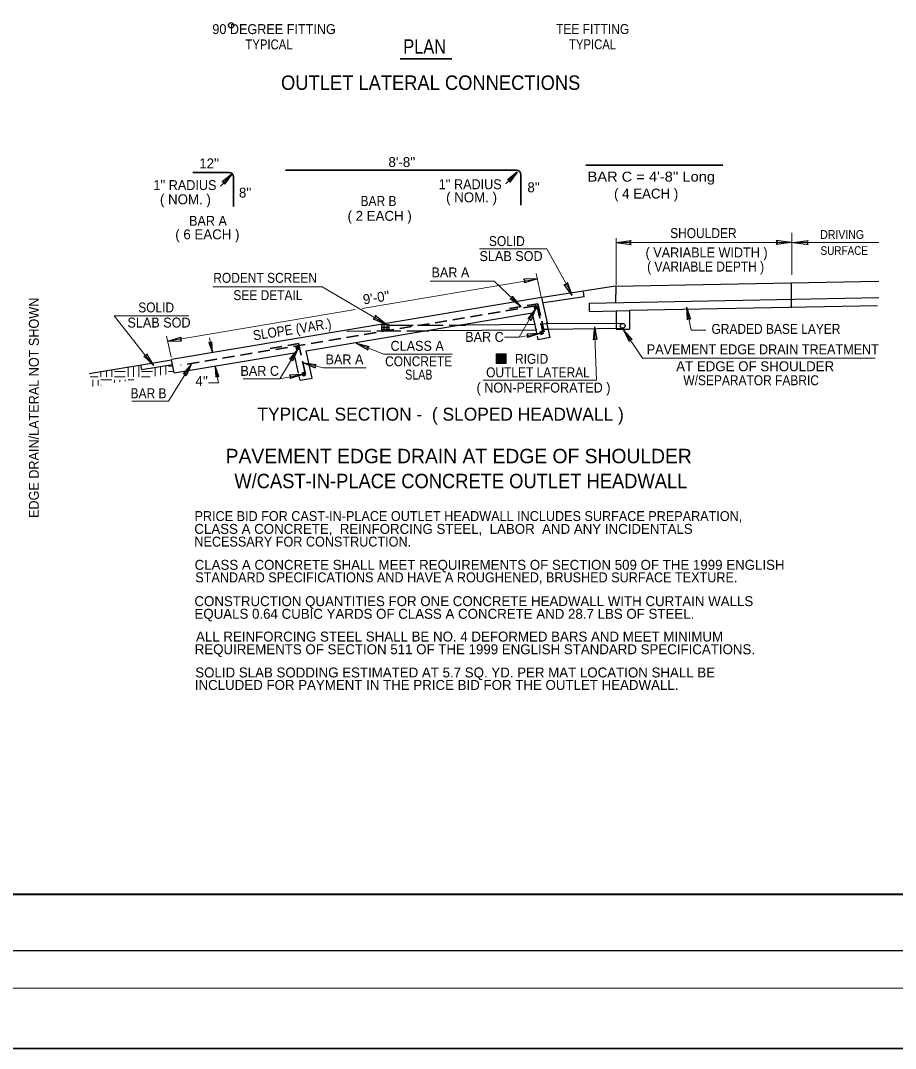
# Model space of a CAD drawing. Extents: x 716 to 1086, y -456 to -183.
# Drawn here: x 864.6 to 980.8, y -456.3 to -319.8 of the extents above; entities that cross this region are included whole.
import ezdxf
from ezdxf.enums import TextEntityAlignment as Align

# ---------------------------------------------------------------- set-up
doc = ezdxf.new("R2010")
doc.units = 0
doc.header["$LTSCALE"] = 0.53
for name, pattern in [('LONG_DASHED', [7.5, 6, -1.5]), ('MEDIUM_DASHED', [4.5, 3, -1.5]), ('SHORT_DASHED', [2.7, 1.5, -1.2])]:
    doc.linetypes.add(name, pattern=pattern)
doc.layers.add('1', color=7, linetype='Continuous', lineweight=13)

msp = doc.modelspace()

# ---------------------------------------------------------------- hatches: boundary and pattern name
at = {"layer": '1'}
for points in [[(933.2581, -357.8828, 1), (932.8939, -357.8828, 1)], [(933.9852, -361.2492, 1), (933.621, -361.2492, 1)], [(901.642, -363.2403, 1), (901.2084, -363.2403, 1)], [(929.125, -365.3157), (927.7847, -365.3157), (927.7847, -364.0153), (929.125, -364.0153)], [(902.4525, -366.7172, 1), (902.019, -366.7172, 1)]]:
    msp.add_hatch(color=256, dxfattribs=at).paths.add_polyline_path(points)

# ---------------------------------------------------------------- linework, layer by layer
at = {"layer": '1', "lineweight": 35}
for p, q in [((915.0455, -324.8554), (921.9262, -324.8554)), ((899.805, -339.6543), (930.4842, -339.6543)), ((939.719, -338.9543), (957.9073, -338.9543)), ((887.513, -339.9401), (892.3379, -339.9401)), ((892.9127, -340.5147), (892.9127, -344.4746)), ((931.0589, -340.229), (931.0589, -344.2766))]:
    msp.add_line(p, q, dxfattribs=at)
at = {"layer": '1'}
for p, q in [((930.5952, -339.8882), (929.0682, -341.4638)), ((892.69, -340.1763), (891.163, -341.752)), ((967.0678, -353.5352), (967.0678, -347.9398)), ((943.7323, -354.8628), (943.7323, -348.6566)), ((973.5246, -349.2554), (943.7482, -349.2554)), ((978.6306, -349.2554), (973.496, -349.2554)), ((925.5875, -350.0858), (934.5479, -350.0858)), ((937.7534, -355.9115), (934.5479, -350.0858)), ((933.1139, -353.3396), (933.7987, -356.4788)), ((933.1612, -354.0959), (909.9828, -357.9942)), ((890.1456, -355.1336), (904.6915, -355.1336)), ((904.6915, -355.1336), (913.1508, -360.0695)), ((877.0473, -358.9678), (882.1132, -365.3918)), ((886.9588, -358.9678), (877.0473, -358.9678)), ((884.4416, -362.2893), (909.0505, -358.1508)), ((884.0121, -361.6636), (884.6259, -364.4779)), ((930.861, -361.8347), (933.608, -361.323)), ((890.0935, -363.8712), (889.6952, -361.9069)), ((879.6061, -365.7399), (879.6061, -367.1016)), ((880.3245, -365.6648), (880.3245, -367.1016)), ((883.198, -365.7702), (883.198, -366.8757)), ((883.9162, -365.6648), (883.9162, -366.7568)), ((884.2755, -365.6648), (884.7656, -365.6648)), ((890.901, -367.8825), (890.4502, -365.6601)), ((873.8592, -367.1016), (874.9367, -367.1016)), ((875.2958, -366.4582), (875.2958, -367.1016)), ((876.0142, -366.3385), (876.0142, -367.1016)), ((876.7326, -366.2188), (876.7326, -367.1016)), ((877.0918, -366.3832), (877.8102, -366.3832)), ((877.0918, -367.1016), (877.8102, -367.1016)), ((877.8102, -366.3832), (878.5286, -366.3832)), ((877.8102, -367.1016), (878.5286, -367.1016)), ((878.8877, -365.8595), (878.8877, -367.1016)), ((880.6837, -366.3832), (882.1204, -366.3832)), ((880.6837, -367.1016), (881.8331, -367.1016)), ((882.4796, -365.8915), (882.4796, -366.9947)), ((884.2755, -366.3832), (884.8853, -366.3832)), ((899.0365, -367.331), (902.0664, -366.7577)), ((874.2183, -367.4607), (874.2183, -368.362)), ((874.9367, -367.4607), (874.9367, -368.2429)), ((875.2958, -367.4607), (876.7326, -367.4607)), ((875.2958, -368.1791), (875.3231, -368.1791)), ((877.0918, -367.4607), (877.0918, -367.8862)), ((877.8102, -367.4607), (877.8102, -367.7673)), ((878.5286, -367.4607), (878.5286, -367.6483)), ((878.8877, -367.4607), (879.6627, -367.4607)), ((890.901, -367.8825), (889.6018, -367.8849)), ((720.9055, -448.2822), (1080.8785, -448.2822))]:
    msp.add_line(p, q, dxfattribs=at)
at = {"layer": '1', "lineweight": 25}
for p, q in [((930.5943, -339.8882), (929.3037, -340.9098)), ((930.5943, -339.8882), (929.6269, -341.2204)), ((892.6892, -340.1763), (891.3986, -341.1981)), ((892.6892, -340.1763), (891.7217, -341.5085)), ((943.7482, -349.2547), (945.7222, -348.9832)), ((943.7482, -349.2547), (945.7222, -349.526)), ((966.978, -349.2571), (965.004, -348.9857)), ((966.978, -349.2571), (965.004, -349.5276)), ((967.2939, -349.2547), (969.2677, -348.9832)), ((967.2939, -349.2547), (969.2677, -349.526)), ((933.2699, -354.0791), (931.4605, -354.1334)), ((933.2699, -354.0791), (931.5419, -354.6203)), ((937.9137, -356.2619), (936.8473, -354.7987)), ((937.9137, -356.2619), (937.2808, -354.565)), ((943.6645, -355.0276), (978.6306, -354.3647)), ((966.9829, -354.5462), (966.9829, -357.9011)), ((943.6645, -355.0276), (933.9595, -356.5344)), ((939.4891, -356.4384), (939.419, -355.7893)), ((943.7175, -357.2169), (943.7307, -355.0397)), ((933.8271, -356.5663), (884.6547, -364.79)), ((931.0401, -357.7157), (929.6589, -356.7215)), ((931.0401, -357.7157), (929.9782, -356.3858)), ((933.8271, -356.5663), (934.5606, -359.9299)), ((939.4891, -356.4384), (934.1247, -357.2536)), ((940.1735, -357.2926), (940.1735, -358.3859)), ((940.1886, -357.2957), (978.6306, -356.5676)), ((902.55, -363.6232), (932.577, -358.6001)), ((933.0424, -358.0374), (931.9912, -359.3976)), ((933.0424, -358.0374), (932.397, -359.6307)), ((932.9114, -357.8937), (933.0895, -357.7149)), ((932.9114, -357.8929), (933.0591, -358.0406)), ((932.9394, -357.7851), (933.1669, -358.0127)), ((932.953, -357.9879), (933.1836, -357.7563)), ((933.0152, -357.7253), (933.2268, -357.9368)), ((933.0384, -358.0373), (933.2338, -357.8418)), ((933.1708, -357.7461), (933.206, -357.7803)), ((940.1891, -358.3856), (945.4993, -358.285)), ((943.7423, -358.3182), (943.7423, -360.7403)), ((978.4622, -357.6608), (945.4993, -358.2851)), ((945.4993, -358.285), (945.4993, -360.7403)), ((953.0797, -357.8165), (953.6376, -359.4243)), ((953.0797, -357.8165), (953.1832, -359.5152)), ((912.8911, -360.2181), (912.8911, -360.9616)), ((913.2846, -360.1768), (913.2846, -360.9488)), ((923.7715, -360.1907), (932.8838, -360.0768)), ((932.6717, -359.0466), (933.1502, -361.2423)), ((934.986, -361.8727), (934.551, -359.8812)), ((944.5187, -359.9844), (934.5883, -360.0633)), ((912.5897, -360.4695), (913.5627, -360.4695)), ((912.6033, -360.7444), (913.5755, -360.7444)), ((918.7753, -360.9329), (933.0764, -360.8223)), ((933.608, -361.323), (931.8909, -361.4048)), ((933.608, -361.323), (931.9767, -361.8649)), ((933.2496, -361.6984), (933.3473, -362.1472)), ((933.6385, -361.2601), (933.8166, -361.0813)), ((933.6385, -361.2593), (933.7862, -361.407)), ((933.6665, -361.1515), (933.894, -361.3791)), ((933.6801, -361.3543), (933.9107, -361.1227)), ((933.7423, -361.0917), (933.9539, -361.3032)), ((933.7655, -361.4038), (933.9609, -361.2082)), ((933.8979, -361.1125), (933.9331, -361.1467)), ((944.6423, -360.6579), (934.7667, -360.7982)), ((940.8637, -360.4477), (940.6925, -362.1581)), ((940.8637, -360.4477), (941.1603, -362.1409)), ((943.7423, -360.7403), (945.4993, -360.7403)), ((944.7134, -360.8548), (945.8488, -362.1226)), ((944.7134, -360.8548), (945.4648, -362.3818)), ((884.1869, -362.3347), (885.915, -361.7943)), ((884.1869, -362.3347), (885.9963, -362.2804)), ((901.3032, -363.1833), (901.3958, -363.0908)), ((901.308, -363.3143), (901.526, -363.0955)), ((901.4493, -363.0796), (901.6186, -363.2487)), ((909.1901, -362.5902), (910.9461, -363.0333)), ((909.1901, -362.5902), (910.7618, -363.4906)), ((934.986, -361.8727), (933.3473, -362.1472)), ((882.2992, -365.5986), (880.9941, -364.343)), ((882.2992, -365.5986), (881.3812, -364.0374)), ((885.0155, -366.5564), (900.9688, -363.8873)), ((901.4002, -363.4723), (900.3562, -364.7454)), ((901.4002, -363.4723), (900.7386, -364.9801)), ((901.5582, -366.6164), (901.0706, -364.3881)), ((901.2977, -363.1993), (901.4996, -363.4004)), ((901.3511, -363.117), (901.5817, -363.3469)), ((901.3727, -363.3844), (901.5969, -363.1609)), ((901.4901, -363.4027), (901.6153, -363.2775)), ((903.345, -367.2421), (902.5556, -363.6223)), ((873.7099, -366.6522), (884.653, -364.8228)), ((880.7124, -366.1214), (880.5854, -365.5028)), ((880.7124, -366.1214), (884.8007, -365.4366)), ((885.0155, -366.5564), (884.6547, -364.79)), ((887.2668, -365.4256), (886.2228, -366.6987)), ((887.2668, -365.4256), (886.6052, -366.9333)), ((902.2387, -365.2346), (903.8727, -365.4318)), ((902.2387, -365.2346), (903.7592, -365.866)), ((902.0664, -366.7577), (900.3496, -366.8444)), ((902.0664, -366.7577), (900.4366, -367.3042)), ((901.7533, -367.5086), (901.6411, -366.9955)), ((901.7686, -367.5038), (903.3602, -367.2381)), ((735.9043, -443.2823), (1080.8785, -443.2823))]:
    msp.add_line(p, q, dxfattribs=at)
at = {"layer": '1', "linetype": 'LONG_DASHED', "lineweight": 25}
for p, q in [((913.5868, -360.2049), (923.7635, -360.2048)), ((907.9633, -360.9994), (918.849, -360.9516))]:
    msp.add_line(p, q, dxfattribs=at)
at = {"layer": '1', "linetype": 'SHORT_DASHED', "lineweight": 25}
for p, q in [((934.4369, -360.0645), (932.9803, -360.0761)), ((934.643, -360.8001), (933.1175, -360.8218))]:
    msp.add_line(p, q, dxfattribs=at)
at = {"layer": '1', "lineweight": 40}
msp.add_line((750.9032, -435.7831), (1075.8786, -435.7831), dxfattribs=at)
at = {"layer": '1', "lineweight": 35}
msp.add_lwpolyline([(716.42, -182.5992), (1086.0704, -182.5992), (1086.0704, -456.276), (716.42, -456.276)], close=True, dxfattribs=at)
at = {"layer": '1', "lineweight": 25}
for points in [[(891.7217, -341.5085), (891.646, -341.2602), (891.3986, -341.1981)], [(929.6269, -341.2204), (929.5511, -340.9721), (929.3037, -340.9098)], [(945.7222, -349.526), (945.5697, -349.2522), (945.7222, -348.9832)], [(965.004, -348.9857), (965.1573, -349.2594), (965.004, -349.5276)], [(965.004, -348.9857), (965.1573, -349.2594), (965.004, -349.5276)], [(969.2677, -349.526), (969.1153, -349.2522), (969.2677, -348.9832)], [(931.5419, -354.6203), (931.6377, -354.3512), (931.4605, -354.1334)], [(936.8473, -354.7987), (937.1316, -354.8028), (937.2808, -354.565)], [(929.6589, -356.7215), (929.9147, -356.6418), (929.9782, -356.3858)], [(932.397, -359.6307), (932.2577, -359.3987), (931.9912, -359.3976)], [(953.6376, -359.4243), (953.3825, -359.3423), (953.1832, -359.5152)], [(931.9767, -361.8649), (932.0629, -361.6084), (931.8909, -361.4048)], [(885.915, -361.7943), (885.8193, -362.0627), (885.9963, -362.2804)], [(910.9461, -363.0333), (910.7234, -363.212), (910.7618, -363.4906)], [(941.1603, -362.1409), (940.9191, -362.0179), (940.6925, -362.1581)], [(945.8488, -362.1226), (945.5818, -362.1453), (945.4648, -362.3818)], [(880.9941, -364.343), (881.2759, -364.2967), (881.3812, -364.0374)], [(900.7386, -364.9801), (900.6116, -364.7543), (900.3562, -364.7454)], [(903.8727, -365.4318), (903.693, -365.6193), (903.7592, -365.866)], [(886.6052, -366.9333), (886.4783, -366.7075), (886.2228, -366.6987)], [(900.4366, -367.3042), (900.5221, -367.0474), (900.3496, -366.8444)]]:
    msp.add_lwpolyline(points, dxfattribs=at)
at = {"layer": '1'}
for points in [[(919.0515, -354.3637), (927.5151, -354.3637), (931.0398, -357.7165)], [(928.895, -361.8347), (930.861, -361.8347), (933.0424, -358.0374)], [(955.6333, -360.8746), (953.6922, -360.8746), (953.0804, -357.8161)], [(926.0832, -367.5228), (941.1241, -367.5228), (940.8637, -360.4477)], [(944.7139, -360.8541), (947.2488, -364.6086), (978.1698, -364.6086)], [(909.6624, -362.7893), (912.8356, -364.0531), (921.9725, -364.0531)], [(894.1772, -367.331), (899.0365, -367.331), (901.3663, -363.5535)], [(879.3976, -370.3344), (884.2569, -370.3344), (887.2677, -365.4256)], [(902.7815, -365.4111), (904.8695, -365.8818), (910.5074, -365.8818)]]:
    msp.add_lwpolyline(points, dxfattribs=at)
at = {"layer": '1', "linetype": 'MEDIUM_DASHED', "lineweight": 35}
for points in [[(929.5701, -358.0157), (933.3487, -357.3747), (934.1977, -361.1273)], [(933.1541, -357.6822), (933.0168, -357.6614), (885.9007, -365.5411)], [(933.1581, -357.6942), (933.2459, -357.7421), (934.0593, -361.3794)], [(897.7618, -363.3026), (901.5404, -362.6617), (902.494, -366.8768)]]:
    msp.add_lwpolyline(points, dxfattribs=at)
at = {"layer": '1', "lineweight": 25}
for points in [[(911.4729, -359.3839), (913.1508, -360.0695), (911.7276, -358.9466), (911.7403, -359.2467)], [(912.5623, -360.9624), (913.5868, -360.9624), (913.5868, -360.1768), (912.5623, -360.1768)], [(889.6097, -362.504), (890.0935, -363.8712), (890.0065, -362.4234), (889.8341, -362.5911)], [(890.934, -367.0274), (890.4502, -365.6601), (890.5372, -367.108), (890.7097, -366.9403)]]:
    msp.add_lwpolyline(points, close=True, dxfattribs=at)
at = {"layer": '1'}
msp.add_lwpolyline([(929.125, -365.3157), (927.7847, -365.3157), (927.7847, -364.0153), (929.125, -364.0153)], close=True, dxfattribs=at)
at = {"layer": '1', "lineweight": 25}
for centre, radius in [((892.5942, -320.3932), 0.3498), ((944.6011, -360.3143), 0.3217)]:
    msp.add_circle(centre, radius, dxfattribs=at)
at = {"layer": '1', "lineweight": 35}
for centre, radius in [((933.076, -357.8828), 0.1821), ((933.074, -357.8778), 0.1636), ((933.8031, -361.2492), 0.1821), ((933.8011, -361.2442), 0.1636), ((901.4252, -363.2403), 0.2168), ((901.4554, -363.2431), 0.1636), ((902.2357, -366.7172), 0.2168)]:
    msp.add_circle(centre, radius, dxfattribs=at)
for centre in [(930.4842, -340.229), (892.338, -340.5148)]:
    msp.add_arc(centre, 0.5747, 0, 90, dxfattribs=at)

# ---------------------------------------------------------------- texts
at = {"layer": '1'}
for s, height, width, p in [('90 DEGREE FITTING', 1.32, 0.95, (890.0924, -321.5622)), ('TEE FITTING', 1.32, 0.9, (935.7594, -321.5503)), ('TYPICAL', 1.32, 0.85, (894.4938, -323.5977)), ('TYPICAL', 1.32, 0.85, (937.4818, -323.5837)), ("BAR C = 4'-8'' Long", 1.32, 1.1, (939.9445, -341.1551)), ("1'' RADIUS", 1.32, 0.95, (882.2616, -342.2788)), ("1'' RADIUS", 1.32, 0.95, (920.1606, -342.1687)), ('BAR B', 1.32, 0.9, (909.7851, -344.3861)), ('BAR A', 1.32, 0.95, (886.9938, -347.0221)), ('SHOULDER', 1.32, 0.9, (950.917, -348.6552)), ('DRIVING', 1.159, 0.9, (970.857, -348.7583)), ('SOLID', 1.32, 0.9, (926.8367, -349.7127)), ('SLAB SOD', 1.32, 0.95, (925.5813, -351.7083)), ('( VARIABLE WIDTH )', 1.32, 0.95, (947.6473, -351.2231)), ('SURFACE', 1.159, 0.85, (970.8973, -350.8926)), ('( VARIABLE DEPTH )', 1.32, 0.9, (947.8583, -353.0985)), ('RODENT SCREEN', 1.32, 0.9, (890.2175, -354.5983)), ('BAR A', 1.32, 0.95, (919.2056, -353.8768)), ('SEE DETAIL', 1.32, 0.9, (892.8842, -356.8953)), ('SOLID', 1.32, 0.9, (880.2467, -358.5257)), ('SLAB SOD', 1.32, 0.95, (878.8118, -360.5358)), ('GRADED BASE LAYER', 1.32, 0.9, (956.408, -361.3797)), ('BAR C', 1.32, 0.95, (923.6852, -362.443)), ('CLASS A', 1.32, 0.95, (913.763, -363.6286)), ('PAVEMENT EDGE DRAIN TREATMENT', 1.32, 0.95, (947.8067, -364.0917)), ('BAR A', 1.32, 0.95, (905.1302, -365.427)), ('CONCRETE', 1.32, 0.9, (913.049, -365.6797)), ('RIGID', 1.32, 0.9, (930.3004, -365.3552)), ('BAR C', 1.32, 0.95, (893.8221, -366.9514)), ('OUTLET LATERAL', 1.32, 0.9, (926.4694, -367.1472)), ('SLAB', 1.32, 0.8, (915.719, -367.4421)), ('W/SEPARATOR FABRIC', 1.32, 0.9, (952.6707, -368.1967)), ('( NON-PERFORATED )', 1.32, 0.95, (925.1952, -369.1693)), ('BAR B', 1.32, 0.9, (879.231, -369.9279)), ('PRICE BID FOR CAST-IN-PLACE OUTLET HEADWALL INCLUDES SURFACE PREPARATION,', 1.32, 0.95, (887.7223, -386.2334)), ('NECESSARY FOR CONSTRUCTION.', 1.32, 0.95, (887.7072, -389.6228)), ('STANDARD SPECIFICATIONS AND HAVE A ROUGHENED, BRUSHED SURFACE TEXTURE.', 1.32, 0.95, (887.8269, -394.3724))]:
    msp.add_text(s, height=height, dxfattribs=dict(at, width=width)).set_placement(p)
for s, width, p in [('PLAN', 0.85, (918.2998, -324.1719)), ('OUTLET LATERAL CONNECTIONS', 0.95, (919.0972, -328.9719)), ('W/CAST-IN-PLACE CONCRETE OUTLET HEADWALL', 0.95, (923.1058, -381.8755))]:
    msp.add_text(s, height=1.916, dxfattribs=dict(at, width=width)).set_placement(p, align=Align.CENTER)
for s, p in [("12''", (888.3539, -339.398)), ("8'-8''", (913.4932, -339.2212)), ("8''", (931.9483, -342.5704)), ("8''", (893.6274, -343.2788)), ('( NOM. )', (921.149, -343.8997)), ('( 4 EACH )', (943.4566, -343.4072)), ('( NOM. )', (883.1303, -344.1647)), ('( 2 EACH )', (908.0532, -346.3642)), ('( 6 EACH )', (885.166, -348.822)), ('AT EDGE OF SHOULDER', (951.7148, -366.3417)), ("4''", (887.8457, -368.3107)), ('CLASS A CONCRETE,  REINFORCING STEEL,  LABOR  AND ANY INCIDENTALS', (887.7033, -387.9381)), ('CLASS A CONCRETE SHALL MEET REQUIREMENTS OF SECTION 509 OF THE 1999 ENGLISH', (887.741, -392.7114)), ('CONSTRUCTION QUANTITIES FOR ONE CONCRETE HEADWALL WITH CURTAIN WALLS', (887.7113, -397.5344)), ('EQUALS 0.64 CUBIC YARDS OF CLASS A CONCRETE AND 28.7 LBS OF STEEL.', (887.7141, -399.2135)), ('ALL REINFORCING STEEL SHALL BE NO. 4 DEFORMED BARS AND MEET MINIMUM', (887.9209, -402.2372)), ('REQUIREMENTS OF SECTION 511 OF THE 1999 ENGLISH STANDARD SPECIFICATIONS.', (887.7479, -403.9218)), ('SOLID SLAB SODDING ESTIMATED AT 5.7 SQ. YD. PER MAT LOCATION SHALL BE', (887.8246, -407.0066)), ('INCLUDED FOR PAYMENT IN THE PRICE BID FOR THE OUTLET HEADWALL.', (887.7683, -408.662))]:
    msp.add_text(s, height=1.32, dxfattribs=at).set_placement(p)
msp.add_text("9'-0''", height=1.32, rotation=8.96, dxfattribs=at).set_placement((910.2112, -357.4833))
for s, rotation, width, p in [('EDGE DRAIN/LATERAL NOT SHOWN', 90, 0.95, (867.0402, -385.8285)), ('SLOPE (VAR.)', 8.96, 0.9, (895.6082, -362.2555))]:
    msp.add_text(s, height=1.32, rotation=rotation, dxfattribs=dict(at, width=width)).set_placement(p)
for s, height, p in [('TYPICAL SECTION -  ( SLOPED HEADWALL )', 1.724, (920.416, -372.9037)), ('PAVEMENT EDGE DRAIN AT EDGE OF SHOULDER', 1.916, (922.8258, -378.5594))]:
    msp.add_text(s, height=height, dxfattribs=at).set_placement(p, align=Align.CENTER)

doc.saveas('drawing.dxf')
